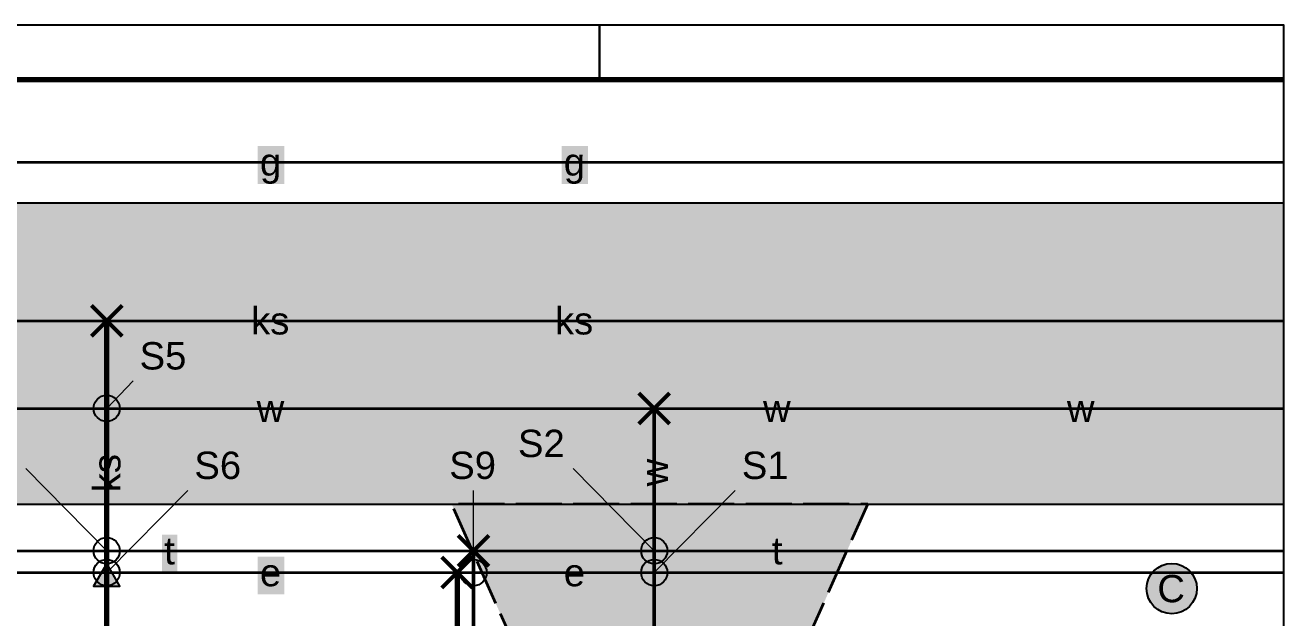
# Model space of a CAD drawing. Header units: metres. Extents: x -2.5 to 34.5, y -2.5 to 61.
# Drawn here: x 11.51 to 34.5, y 50.17 to 61 of the extents above; entities that cross this region are included whole.
import ezdxf

# ---------------------------------------------------------------- set-up
doc = ezdxf.new("R2010")
doc.units = ezdxf.units.M
doc.linetypes.add('KRESKOWA', pattern=[5.25, 4.2, -1.05])
for name, color, linetype, lineweight in [('A-MASKA', 7, 'Continuous', 18), ('Z-DZIALKA', 1, 'Continuous', 35), ('Z-MAPA-RAMKA', 7, 'Continuous', 35), ('Z-SIECI-IST', 5, 'Continuous', 25), ('Z-SIECI-PROJ', 5, 'Continuous', 50), ('Z-TLO', 7, 'Continuous', 18), ('Z-UTWARDZENIA', 8, 'Continuous', 25)]:
    doc.layers.add(name, color=color, linetype=linetype, lineweight=lineweight)
for name, color, linetype, lineweight, true_color in [('Z-DROGA', 8, 'Continuous', 35, 0x404040), ('Z-KOLIZJE', 6, 'Continuous', 35, 0xc000c0), ('Z-MAPA', 8, 'Continuous', 18, 0x5a5a5a)]:
    doc.layers.add(name, color=color, linetype=linetype, lineweight=lineweight, true_color=true_color)
doc.styles.add('PL_ARIAL', font='arial.ttf')

msp = doc.modelspace()

# ---------------------------------------------------------------- hatches: boundary and pattern name
at = {"layer": 'A-MASKA', "true_color": 0xffffff}
for points in [[(15.758, 58.1), (16.242, 58.1), (16.242, 58.79), (15.758, 58.79)], [(21.308, 58.1), (21.792, 58.1), (21.792, 58.79), (21.308, 58.79)], [(15.597, 55.2), (16.403, 55.2), (16.403, 55.89), (15.597, 55.89)], [(21.147, 55.2), (21.953, 55.2), (21.953, 55.89), (21.147, 55.89)], [(13.5, 54.5), (14.589, 54.5), (14.589, 55.31), (13.5, 55.31)], [(15.698, 53.6), (16.302, 53.6), (16.302, 54.29), (15.698, 54.29)], [(24.948, 53.6), (25.552, 53.6), (25.552, 54.29), (24.948, 54.29)], [(30.498, 53.6), (31.102, 53.6), (31.102, 54.29), (30.498, 54.29)], [(20.411, 52.9), (21.5, 52.9), (21.5, 53.71), (20.411, 53.71)], [(13.41, 52.417), (13.41, 53.243), (12.7, 53.243), (12.7, 52.417)], [(14.5, 52.5), (15.589, 52.5), (15.589, 53.31), (14.5, 53.31)], [(19.156, 52.5), (20.244, 52.5), (20.244, 53.31), (19.156, 53.31)], [(23.41, 52.525), (23.41, 53.15), (22.7, 53.15), (22.7, 52.525)], [(24.5, 52.5), (25.589, 52.5), (25.589, 53.31), (24.5, 53.31)], [(14.009, 51), (14.291, 51), (14.291, 51.69), (14.009, 51.69)], [(25.109, 51), (25.391, 51), (25.391, 51.69), (25.109, 51.69)], [(15.758, 50.6), (16.242, 50.6), (16.242, 51.29), (15.758, 51.29)], [(21.308, 50.6), (21.792, 50.6), (21.792, 51.29), (21.308, 51.29)]]:
    msp.add_hatch(color=7, dxfattribs=at).paths.add_polyline_path(points)
at = {"layer": 'Z-DROGA', "true_color": 0xe6e6e6}
msp.add_hatch(color=7, dxfattribs=at).paths.add_polyline_path([(-2.5, 52.25), (-2.5, 57.75), (34.5, 57.75), (34.5, 52.25)])
at = {"layer": 'Z-DZIALKA', "true_color": 0xffffff}
msp.add_hatch(color=7, dxfattribs=at).paths.add_polyline_path([(32.913, 50.708), (32.897, 50.827), (32.851, 50.938), (32.778, 51.033), (32.683, 51.106), (32.572, 51.152), (32.453, 51.168), (32.334, 51.152), (32.223, 51.106), (32.128, 51.033), (32.054, 50.938), (32.008, 50.827), (31.993, 50.708), (32.008, 50.588), (32.054, 50.478), (32.128, 50.382), (32.223, 50.309), (32.334, 50.263), (32.453, 50.248), (32.572, 50.263), (32.683, 50.309), (32.778, 50.382), (32.851, 50.478), (32.897, 50.588)])
at = {"layer": 'Z-SIECI-PROJ', "true_color": 0x7a4a1a}
msp.add_hatch(color=7, dxfattribs=at).paths.add_polyline_path([(13, 51.168), (12.76, 50.75), (13.24, 50.75)])
at = {"layer": 'Z-TLO', "true_color": 0xffffff}
msp.add_hatch(color=7, dxfattribs=at).paths.add_polyline_path([(20.3, 50), (25.9, 50), (26.9, 52.25), (19.3, 52.25)])

# ---------------------------------------------------------------- linework, layer by layer
at = {"layer": 'Z-DROGA', "linetype": 'Continuous', "lineweight": 70, "ltscale": 0.2, "true_color": 0x303030, "flags": 128}
msp.add_lwpolyline([(34.5, 60), (-2.5, 60)], dxfattribs=at)
at = {"layer": 'Z-DZIALKA', "lineweight": 25, "ltscale": 0.2}
msp.add_circle((32.453, 50.708), 0.46, dxfattribs=at)
at = {"layer": 'Z-KOLIZJE', "lineweight": 18, "ltscale": 0.2}
for points in [[(13, 54), (13.48, 54.5)], [(13, 51.4), (11.52, 52.9)], [(23, 51.4), (21.52, 52.9)], [(13, 51), (14.48, 52.5)], [(19.7, 51), (19.7, 52.5)], [(23, 51), (24.48, 52.5)]]:
    msp.add_lwpolyline(points, dxfattribs=at)
at = {"layer": 'Z-KOLIZJE', "lineweight": 25, "ltscale": 0.2}
for centre in [(13, 54), (13, 51.4), (23, 51.4), (13, 51), (19.7, 51), (23, 51)]:
    msp.add_circle(centre, 0.24, dxfattribs=at)
at = {"layer": 'Z-MAPA', "linetype": 'Continuous', "lineweight": 25, "ltscale": 0.2, "flags": 128}
for points in [[(-2.5, 60), (22, 60), (22, 61)], [(22, 61), (22, 60)], [(22, 60), (34.5, 60)], [(34.5, 57.75), (-2.5, 57.75)], [(-2.5, 52.25), (34.5, 52.25)]]:
    msp.add_lwpolyline(points, dxfattribs=at)
at = {"layer": 'Z-MAPA-RAMKA', "linetype": 'Continuous', "lineweight": 25, "ltscale": 0.2, "flags": 128}
msp.add_lwpolyline([(-2.5, -2.5), (34.5, -2.5), (34.5, 61), (-2.5, 61)], close=True, dxfattribs=at)
at = {"layer": 'Z-SIECI-IST', "linetype": 'Continuous', "lineweight": 35, "ltscale": 0.2, "true_color": 0xa89a00, "flags": 128}
msp.add_lwpolyline([(-2.5, 58.5), (34.5, 58.5)], dxfattribs=at)
at = {"layer": 'Z-SIECI-IST', "linetype": 'Continuous', "lineweight": 35, "ltscale": 0.2, "true_color": 0x7a4a1a, "flags": 128}
msp.add_lwpolyline([(-2.5, 55.6), (34.5, 55.6)], dxfattribs=at)
at = {"layer": 'Z-SIECI-IST', "linetype": 'Continuous', "lineweight": 35, "ltscale": 0.2, "true_color": 0x0050c8, "flags": 128}
msp.add_lwpolyline([(-2.5, 54), (34.5, 54)], dxfattribs=at)
at = {"layer": 'Z-SIECI-IST', "linetype": 'Continuous', "lineweight": 35, "ltscale": 0.2, "true_color": 0xe07800, "flags": 128}
msp.add_lwpolyline([(-2.5, 51.4), (34.5, 51.4)], dxfattribs=at)
at = {"layer": 'Z-SIECI-IST', "linetype": 'Continuous', "lineweight": 35, "ltscale": 0.2, "true_color": 0xd00000, "flags": 128}
msp.add_lwpolyline([(-2.5, 51), (34.5, 51)], dxfattribs=at)
at = {"layer": 'Z-SIECI-PROJ', "lineweight": 50, "ltscale": 0.2, "true_color": 0x7a4a1a}
for points in [[(12.72, 55.32), (13.28, 55.88)], [(12.72, 55.88), (13.28, 55.32)]]:
    msp.add_lwpolyline(points, dxfattribs=at)
at = {"layer": 'Z-SIECI-PROJ', "linetype": 'Continuous', "lineweight": 70, "ltscale": 0.2, "true_color": 0x7a4a1a, "flags": 128}
msp.add_lwpolyline([(13, 41.75), (13, 43.8), (13, 55.6)], dxfattribs=at)
at = {"layer": 'Z-SIECI-PROJ', "lineweight": 50, "ltscale": 0.2, "true_color": 0x0050c8}
for points in [[(22.72, 53.72), (23.28, 54.28)], [(22.72, 54.28), (23.28, 53.72)]]:
    msp.add_lwpolyline(points, dxfattribs=at)
at = {"layer": 'Z-SIECI-PROJ', "linetype": 'Continuous', "lineweight": 50, "ltscale": 0.2, "true_color": 0x0050c8, "flags": 128}
msp.add_lwpolyline([(23, 54), (23, 44), (23, 42.375)], dxfattribs=at)
at = {"layer": 'Z-SIECI-PROJ', "lineweight": 50, "ltscale": 0.2, "true_color": 0xe07800}
for points in [[(19.42, 51.12), (19.98, 51.68)], [(19.42, 51.68), (19.98, 51.12)]]:
    msp.add_lwpolyline(points, dxfattribs=at)
at = {"layer": 'Z-SIECI-PROJ', "lineweight": 50, "ltscale": 0.2, "true_color": 0xd00000}
for points in [[(19.12, 50.72), (19.68, 51.28)], [(19.12, 51.28), (19.68, 50.72)]]:
    msp.add_lwpolyline(points, dxfattribs=at)
at = {"layer": 'Z-SIECI-PROJ', "linetype": 'Continuous', "lineweight": 50, "ltscale": 0.2, "true_color": 0xe07800, "flags": 128}
msp.add_lwpolyline([(19.7, 51.4), (19.7, 43.5), (24.9, 43.5), (24.9, 42.375)], dxfattribs=at)
at = {"layer": 'Z-SIECI-PROJ', "lineweight": 25, "ltscale": 0.2, "true_color": 0x7a4a1a}
msp.add_lwpolyline([(13, 51.168), (12.76, 50.75), (13.24, 50.75)], close=True, dxfattribs=at)
at = {"layer": 'Z-SIECI-PROJ', "linetype": 'Continuous', "lineweight": 70, "ltscale": 0.2, "true_color": 0xd00000, "flags": 128}
msp.add_lwpolyline([(19.4, 51), (19.4, 49.8), (19.4, 43.2), (24.6, 43.2), (24.6, 42.375)], dxfattribs=at)
at = {"layer": 'Z-UTWARDZENIA', "linetype": 'KRESKOWA', "lineweight": 35, "ltscale": 0.2, "flags": 128}
msp.add_lwpolyline([(20.3, 50), (25.9, 50), (26.9, 52.25), (19.3, 52.25)], close=True, dxfattribs=at)

# ---------------------------------------------------------------- texts
at = {"layer": 'Z-DZIALKA', "style": 'PL_ARIAL'}
msp.add_text('C', height=0.5, dxfattribs=at).set_placement((32.19, 50.458))
at = {"layer": 'Z-KOLIZJE', "style": 'PL_ARIAL'}
for s, p in [('S5', (13.6, 54.71)), ('S2', (20.511, 53.11)), ('S6', (14.6, 52.71)), ('S9', (19.256, 52.71)), ('S1', (24.6, 52.71))]:
    msp.add_text(s, height=0.5, dxfattribs=at).set_placement(p)
at = {"layer": 'Z-SIECI-IST', "true_color": 0xa89a00, "style": 'PL_ARIAL'}
for p in [(15.798, 58.25), (21.348, 58.25)]:
    msp.add_text('g', height=0.5, dxfattribs=at).set_placement(p)
at = {"layer": 'Z-SIECI-IST', "true_color": 0x7a4a1a, "style": 'PL_ARIAL'}
for p in [(15.637, 55.35), (21.187, 55.35)]:
    msp.add_text('ks', height=0.5, dxfattribs=at).set_placement(p)
at = {"layer": 'Z-SIECI-IST', "true_color": 0x0050c8, "style": 'PL_ARIAL'}
for p in [(15.738, 53.75), (24.988, 53.75), (30.538, 53.75)]:
    msp.add_text('w', height=0.5, dxfattribs=at).set_placement(p)
at = {"layer": 'Z-SIECI-IST', "true_color": 0xe07800, "style": 'PL_ARIAL'}
for p in [(14.049, 51.15), (25.149, 51.15)]:
    msp.add_text('t', height=0.5, dxfattribs=at).set_placement(p)
at = {"layer": 'Z-SIECI-IST', "true_color": 0xd00000, "style": 'PL_ARIAL'}
for p in [(15.798, 50.75), (21.348, 50.75)]:
    msp.add_text('e', height=0.5, dxfattribs=at).set_placement(p)
at = {"layer": 'Z-SIECI-PROJ', "true_color": 0x7a4a1a, "style": 'PL_ARIAL'}
msp.add_text('ks', height=0.5, rotation=90, dxfattribs=at).set_placement((13.25, 52.467))
at = {"layer": 'Z-SIECI-PROJ', "true_color": 0x0050c8, "style": 'PL_ARIAL'}
msp.add_text('w', height=0.5, rotation=90, dxfattribs=at).set_placement((23.25, 52.575))

doc.saveas('drawing.dxf')
